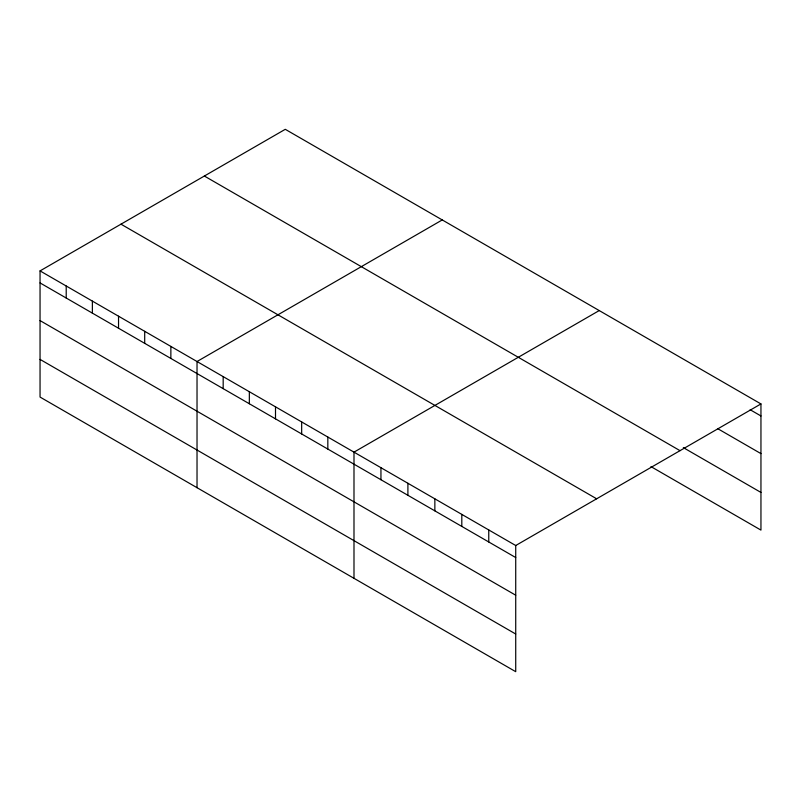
<?xml version="1.0" encoding="UTF-8"?>
<svg xmlns="http://www.w3.org/2000/svg" width="801" height="801" viewBox="0 0 801 801"><rect width="100%" height="100%" fill="white"/><g stroke="black" fill="none" stroke-linecap="round" stroke-linejoin="round"><path stroke-width="1.2" d="M40.05 270.898L515.724 545.521L515.724 671.689L40.05 397.066L40.05 270.898L285.276 129.311L760.95 403.934L760.95 530.102L650.973 466.613M442.252 219.935L197.026 361.521L197.026 487.689M599.218 310.568L353.992 452.144L353.992 578.312M515.724 545.521L760.95 403.934M750.167 409.742L760.95 415.959M717.826 428.725L760.95 453.626M683.323 447.619L760.95 492.435M204.355 176.03L680.029 450.663M120.971 224.17L596.645 498.793M40.05 282.923L515.724 557.546M40.05 320.59L515.724 595.213M40.05 359.399L515.724 634.022M488.76 529.962L488.76 541.987M461.807 514.392L461.807 526.417M434.853 498.833L434.853 510.858M407.899 483.273L407.899 495.298M380.946 467.714L380.946 479.729M327.829 437.046L327.829 449.071M301.667 421.937L301.667 433.962M275.504 406.838L275.504 418.863M249.341 391.729L249.341 403.754M223.179 376.62L223.179 388.645M170.863 346.412L170.863 358.437M144.701 331.314L144.701 343.339M118.538 316.205L118.538 328.23M92.375 301.106L92.375 313.131M66.213 285.997L66.213 298.022"/></g></svg>
